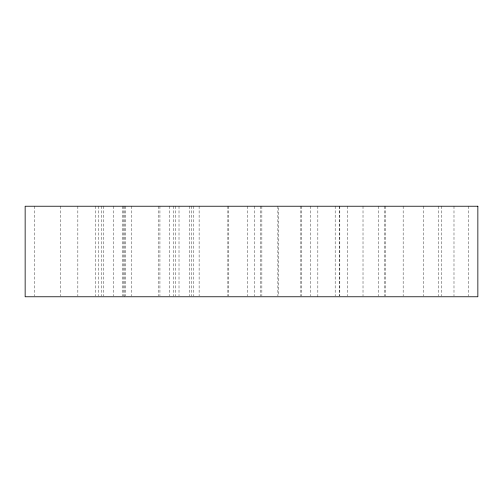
<?xml version="1.0" encoding="UTF-8"?>
<svg xmlns="http://www.w3.org/2000/svg" width="503" height="503" viewBox="0 0 503 503"><rect width="100%" height="100%" fill="white"/><g stroke="black" fill="none" stroke-linecap="round" stroke-linejoin="round"><path stroke-width="0.38" stroke-dasharray="2.52 1.89" d="M468.796 206.23L468.796 295.99M453.989 206.23L453.989 295.99M441.766 206.23L441.766 295.99M438.239 206.23L438.239 295.99M423.589 206.23L423.589 295.99M403.155 206.23L403.155 295.99M385.562 206.23L385.562 295.99M384.594 206.23L384.594 295.99M378.256 206.23L378.256 295.99M363.015 206.23L363.015 295.99M347.699 206.23L347.699 295.99M339.827 206.23L339.827 295.99M339.688 206.23L339.688 295.99M335.168 206.23L335.168 295.99M317.846 206.23L317.846 296.77M310.659 206.23L310.659 295.99M301.8 206.23L301.8 295.99M300.844 206.23L300.844 295.99M278.58 207.789L278.58 295.99M277.882 206.23L277.882 295.99M261.856 206.23L261.856 295.99M260.554 206.23L260.554 295.99M254.587 206.23L254.587 295.99M247.621 206.23L247.621 295.99M228.727 206.23L228.727 295.99M227.872 206.23L227.872 295.99M199.113 206.23L199.113 295.99M193.749 206.23L193.749 295.99M191.687 206.23L191.687 295.99M189.342 206.23L189.342 295.99M179.011 206.23L179.011 295.99M175.622 206.23L175.622 295.99M173.309 206.23L173.309 295.99M169.48 206.23L169.48 295.99M159.935 206.23L159.935 295.99M158.722 206.23L158.722 295.99M131.792 206.23L131.792 295.99M125.593 206.23L125.593 295.99M124.744 206.23L124.744 296.77M123.795 206.23L123.795 295.99M122.701 206.23L122.701 295.99M113.307 206.23L113.307 295.99M103.492 206.23L103.492 295.99M101.392 206.23L101.392 295.99M98.663 206.23L98.663 295.99M95.576 206.23L95.576 295.99M77.852 206.23L77.852 295.99M60.228 206.23L60.228 295.99M34.204 206.23L34.204 295.99"/><path stroke-width="0.75" d="M477.85 206.23L25.15 206.23L25.15 296.77L477.85 296.77L477.85 206.23"/></g></svg>
